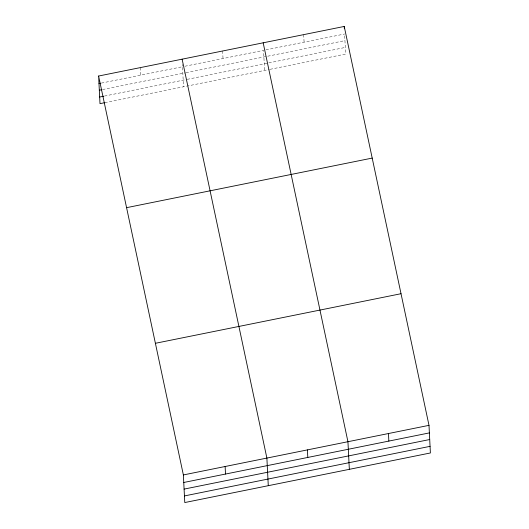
<?xml version="1.0" encoding="UTF-8"?>
<svg xmlns="http://www.w3.org/2000/svg" width="529" height="529" viewBox="0 0 529 529"><rect width="100%" height="100%" fill="white"/><g stroke="black" fill="none" stroke-linecap="round" stroke-linejoin="round"><path stroke-width="0.4" stroke-dasharray="2.65 1.98" d="M101.396 83.093L182.498 66.727L182.386 64.459M184.886 66.244L263.554 50.361L264.573 70.43M265.942 49.878L344.61 34.001M102.533 89.553L185.216 72.863M186.016 72.704L344.948 40.621M104.484 96.053L186.36 79.529M187.154 79.363L345.292 47.445M104.821 102.672L269.34 69.464M270.134 69.306L345.629 54.064L344.65 34.735M303.699 34.63L304.082 42.181M222.643 50.996L223.026 58.54M182.538 67.461L183.517 86.789M140.364 67.6L140.74 75.151"/><path stroke-width="0.79" d="M98.606 76.031L344.227 26.45L428.999 425.349L430.394 452.969L184.773 502.55L183.371 474.936L98.606 76.031L100.001 103.651L104.821 102.672M98.989 83.582L100.596 83.258M99.32 90.201L101.733 89.718M99.67 97.025L103.684 96.218M126.576 207.672L372.204 158.085M155.4 343.295L401.022 293.714M183.371 474.936L428.999 425.349M183.755 482.481L429.376 432.901M184.092 489.107L429.713 439.526M184.436 495.931L430.057 446.344M263.171 42.809L347.943 441.715L349.338 469.329M182.115 59.175L266.887 458.074L268.282 485.695M388.471 433.535L388.848 441.08M344.227 26.45L344.346 28.718M307.415 449.895L307.792 457.446M225.129 466.505L225.513 474.057"/></g></svg>
